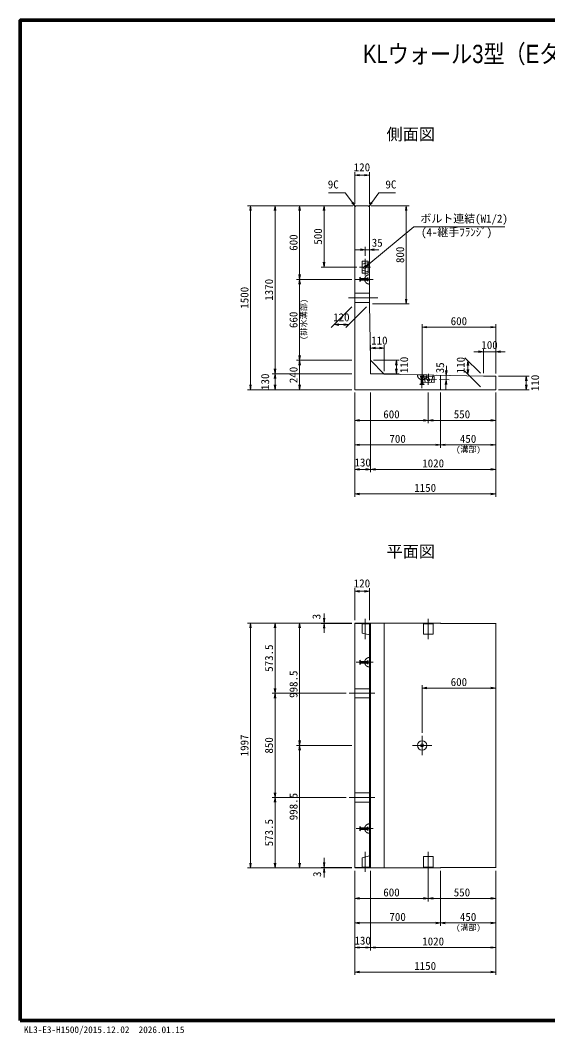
# Model space of a CAD drawing. Units: millimetres at full size, sheet at 1:30; some dimension numbers follow another scale. Extents: x 134809 to 146659, y -1498 to 6777.
# Drawn here: x 134809 to 139111, y -1498 to 6777 of the extents above; entities that cross this region are included whole.
import ezdxf
from ezdxf.enums import TextEntityAlignment as Align

# ---------------------------------------------------------------- set-up
doc = ezdxf.new("R2010")
doc.units = ezdxf.units.MM
doc.header["$LTSCALE"] = 30
doc.linetypes.add('CHAIN', pattern=[18.5, 12, -1.5, 3.5, -1.5])
doc.linetypes.add('DASHED', pattern=[7.5, 6, -1.5])
for name, color, linetype, lineweight in [('01図枠', 1, 'Continuous', 70), ('中心', 6, 'CHAIN', 9), ('外形線', 7, 'Continuous', 13), ('寸法', 2, 'Continuous', 9), ('細線', 4, 'Continuous', 9)]:
    doc.layers.add(name, color=color, linetype=linetype, lineweight=lineweight)
doc.layers.add('文字', color=7, linetype='Continuous')
doc.styles.add('ＭＳ ゴシック', font='')
doc.styles.add('ＭＳ Ｐゴシック', font='')
doc.styles.get('ＭＳ ゴシック').set_extended_font_data('MS Gothic')
doc.styles.get('ＭＳ Ｐゴシック').set_extended_font_data('MS PGothic')

# ---------------------------------------------------------------- blocks, each defined once
blk = doc.blocks.new('open_arrow')
at = {"color": 0, "linetype": 'Continuous', "lineweight": -2}
blk.add_lwpolyline([(7.5, 1.25), (0, 0), (7.5, -1.25)], dxfattribs=at)

msp = doc.modelspace()

# ---------------------------------------------------------------- linework, layer by layer
at = {"layer": '01図枠'}
msp.add_lwpolyline([(134808.55, -1383.36), (146658.55, -1383.36), (146658.55, 6776.64), (134808.55, 6776.64)], close=True, dxfattribs=at)
at = {"layer": '中心'}
for p, q in [((137621.8, 4694.7), (137621.8, 4831.7)), ((137576.8, 4763.2), (137666.8, 4763.2)), ((137686.8, 4663.2), (137547.8, 4663.2)), ((137724.14, 4513.2), (137486.8, 4513.2)), ((138087.45, 3914.07), (138084.43, 3775.1)), ((138135.82, 3802.99), (138137.78, 3892.97)), ((138205.28, 3846.49), (138068.32, 3849.47)), ((137621.8, 1729.1), (137621.8, 1894.1)), ((138136.8, 1729.1), (138136.8, 1894.1)), ((137686.8, 1540.1), (137547.8, 1540.1)), ((137491.8, 1286.6), (137701.8, 1286.6)), ((138086.8, 940.1), (138086.8, 783.1)), ((138165.3, 861.6), (138008.3, 861.6)), ((137491.8, 436.6), (137701.8, 436.6)), ((137686.8, 183.1), (137547.8, 183.1)), ((137621.8, -5.9), (137621.8, -170.9)), ((138136.8, -5.9), (138136.8, -170.9))]:
    msp.add_line(p, q, dxfattribs=at)
at = {"layer": '外形線'}
for p, q in [((137545.8, 5263.2), (137536.8, 5254.2)), ((137536.8, 5254.2), (137536.8, 3763.2)), ((137545.8, 5263.2), (137647.8, 5263.2)), ((137647.8, 5263.2), (137656.8, 5254.2)), ((137656.8, 5254.2), (137656.8, 4463.2)), ((137656.8, 4463.2), (137664.87, 4003.22)), ((137664.87, 4003.22), (137776.8, 3890.82)), ((137666.1, 3933.21), (137666.8, 3893.22)), ((137666.8, 3893.22), (137706.79, 3892.35)), ((137776.8, 3890.82), (138586.8, 3873.2)), ((138586.8, 3873.2), (138686.8, 3873.2)), ((138686.8, 3763.2), (138686.8, 3873.2)), ((137536.8, 3763.2), (138686.8, 3763.2)), ((137536.8, 1860.1), (138236.8, 1860.1)), ((137536.8, 1860.1), (137536.8, -136.9)), ((137656.8, 1860.1), (137656.8, -136.9)), ((138239.8, 1857.1), (138236.8, 1860.1)), ((138239.8, 1857.1), (138686.8, 1857.1)), ((138686.8, -136.9), (138686.8, 1860.1)), ((137536.8, -136.9), (138236.8, -136.9)), ((138236.8, -136.9), (138239.8, -133.9)), ((138239.8, -133.9), (138686.8, -133.9))]:
    msp.add_line(p, q, dxfattribs=at)
at = {"layer": '寸法'}
for p, q in [((137536.8, 5278.2), (137536.8, 5537.2)), ((137536.8, 5513.2), (137656.8, 5513.2)), ((137656.8, 5278.2), (137656.8, 5537.2)), ((137521.8, 5263.2), (136662.8, 5263.2)), ((136686.8, 3763.2), (136686.8, 5263.2)), ((137521.8, 5263.2), (136862.8, 5263.2)), ((136886.8, 3893.2), (136886.8, 5263.2)), ((137521.8, 5263.2), (137062.8, 5263.2)), ((137086.8, 4663.2), (137086.8, 5263.2)), ((137521.8, 5263.2), (137262.8, 5263.2)), ((137286.8, 5263.2), (137286.8, 4763.2)), ((137671.8, 5263.2), (137980.8, 5263.2)), ((137956.8, 4463.2), (137956.8, 5263.2)), ((137734.8, 4905.08), (137543.8, 4905.08)), ((137621.8, 4855.7), (137621.8, 4929.08)), ((137656.8, 4787.2), (137656.8, 4929.08)), ((137552.8, 4763.2), (137262.8, 4763.2)), ((137512.8, 4663.2), (137062.8, 4663.2)), ((137512.8, 4663.2), (137062.8, 4663.2)), ((137086.8, 4003.22), (137086.8, 4663.2)), ((137512.8, 4439.2), (137343.92, 4270.33)), ((137632.8, 4439.2), (137463.92, 4270.33)), ((137680.8, 4463.2), (137980.8, 4463.2)), ((137487.92, 4294.33), (137367.92, 4294.33)), ((138086.8, 3908.08), (138086.8, 4297.15)), ((138686.8, 4273.15), (138086.8, 4273.15)), ((138686.8, 3895.03), (138686.8, 4297.15)), ((137666.8, 3917.22), (137666.8, 4127.2)), ((137776.8, 4103.2), (137666.8, 4103.2)), ((137776.8, 3914.82), (137776.8, 4127.2)), ((138764.8, 4073.15), (138508.8, 4073.15)), ((138586.8, 3897.2), (138586.8, 4097.15)), ((138686.8, 3895.03), (138686.8, 4097.15)), ((137512.8, 4003.22), (137062.8, 4003.22)), ((137512.8, 4003.22), (137062.8, 4003.22)), ((137086.8, 3763.2), (137086.8, 4003.22)), ((137688.87, 4003.22), (137900.78, 4003.22)), ((137876.78, 4003.22), (137876.78, 3893.22)), ((138562.8, 3897.2), (138436.24, 4023.76)), ((138460.24, 3889.76), (138460.24, 3999.76)), ((137512.8, 3893.2), (136862.8, 3893.2)), ((137512.8, 3893.2), (136862.8, 3893.2)), ((136886.8, 3763.2), (136886.8, 3893.2)), ((137690.8, 3893.22), (137900.78, 3893.22)), ((138285.35, 3957.78), (138281.2, 3766.82)), ((138562.8, 3787.2), (138436.24, 3913.76)), ((138201.55, 3881.58), (138307.65, 3879.27)), ((138229.28, 3845.97), (138306.89, 3844.28)), ((138710.8, 3873.2), (138960.8, 3873.2)), ((138936.8, 3763.2), (138936.8, 3873.2)), ((137512.8, 3763.2), (136662.8, 3763.2)), ((137512.8, 3763.2), (136862.8, 3763.2)), ((137512.8, 3763.2), (137062.8, 3763.2)), ((137536.8, 3739.2), (137536.8, 2889.2)), ((137536.8, 3739.2), (137536.8, 3089.2)), ((137536.8, 3739.2), (137536.8, 3289.2)), ((137536.8, 3739.2), (137536.8, 3489.2)), ((137666.8, 3739.2), (137666.8, 3089.2)), ((137666.8, 3739.2), (137666.8, 3089.2)), ((138136.8, 3739.2), (138136.8, 3489.2)), ((138136.8, 3739.2), (138136.8, 3489.2)), ((138236.8, 3739.2), (138236.8, 3289.2)), ((138236.8, 3739.2), (138236.8, 3289.2)), ((138686.8, 3739.2), (138686.8, 2889.2)), ((138686.8, 3739.2), (138686.8, 3089.2)), ((138686.8, 3739.2), (138686.8, 3289.2)), ((138686.8, 3739.2), (138686.8, 3489.2)), ((138710.8, 3763.2), (138960.8, 3763.2)), ((137536.8, 3513.2), (138136.8, 3513.2)), ((138686.8, 3513.2), (138136.8, 3513.2)), ((137536.8, 3313.2), (138236.8, 3313.2)), ((138236.8, 3313.2), (138686.8, 3313.2)), ((137536.8, 3113.2), (137666.8, 3113.2)), ((137666.8, 3113.2), (138686.8, 3113.2)), ((137536.8, 2913.2), (138686.8, 2913.2)), ((137536.8, 1884.1), (137536.8, 2143.1)), ((137536.8, 2119.1), (137656.8, 2119.1)), ((137656.8, 1884.1), (137656.8, 2143.1)), ((137287.44, 1938.1), (137287.44, 1779.1)), ((137512.8, 1860.1), (136662.8, 1860.1)), ((136686.8, 1860.1), (136686.8, -136.9)), ((137512.8, 1860.1), (136862.8, 1860.1)), ((136886.8, 1860.1), (136886.8, 1286.6)), ((137512.8, 1860.1), (137062.8, 1860.1)), ((137086.8, 1860.1), (137086.8, 861.6)), ((137512.8, 1860.1), (137263.44, 1860.1)), ((137512.8, 1857.1), (137263.44, 1857.1)), ((138086.8, 964.1), (138086.8, 1353.18)), ((138686.8, 1329.18), (138086.8, 1329.18)), ((138686.8, 951.05), (138686.8, 1353.18)), ((137467.8, 1286.6), (136862.8, 1286.6)), ((137467.8, 1286.6), (136862.8, 1286.6)), ((136886.8, 1286.6), (136886.8, 436.6)), ((137513.8, 861.6), (137062.8, 861.6)), ((137513.8, 861.6), (137062.8, 861.6)), ((137086.8, 861.6), (137086.8, -136.9)), ((137467.8, 436.6), (136862.8, 436.6)), ((137467.8, 436.6), (136862.8, 436.6)), ((136886.8, 436.6), (136886.8, -136.9)), ((137287.44, -214.9), (137287.44, -55.9)), ((137512.8, -136.9), (136662.8, -136.9)), ((137512.8, -136.9), (136862.8, -136.9)), ((137512.8, -136.9), (137062.8, -136.9)), ((137512.8, -133.9), (137263.44, -133.9)), ((137512.8, -136.9), (137263.44, -136.9)), ((137536.8, -160.9), (137536.8, -1010.9)), ((137536.8, -160.9), (137536.8, -810.9)), ((137536.8, -160.9), (137536.8, -610.9)), ((137536.8, -160.9), (137536.8, -410.9)), ((137666.8, -160.9), (137666.8, -810.9)), ((137666.8, -160.9), (137666.8, -810.9)), ((138136.8, -160.9), (138136.8, -410.9)), ((138136.8, -160.9), (138136.8, -410.9)), ((138236.8, -160.9), (138236.8, -610.9)), ((138236.8, -160.9), (138236.8, -610.9)), ((138686.8, -160.9), (138686.8, -1010.9)), ((138686.8, -160.9), (138686.8, -810.9)), ((138686.8, -160.9), (138686.8, -610.9)), ((138686.8, -160.9), (138686.8, -410.9)), ((137536.8, -386.9), (138136.8, -386.9)), ((138686.8, -386.9), (138136.8, -386.9)), ((137536.8, -586.9), (138236.8, -586.9)), ((138236.8, -586.9), (138686.8, -586.9)), ((137536.8, -786.9), (137666.8, -786.9)), ((137666.8, -786.9), (138686.8, -786.9)), ((137536.8, -986.9), (138686.8, -986.9))]:
    msp.add_line(p, q, dxfattribs=at)
at = {"layer": '寸法', "color": 3, "linetype": 'DASHED'}
for p, q in [((137577.8, 4645.7), (137577.8, 4680.7)), ((137577.8, 4680.7), (137585.46, 4670.2)), ((137585.46, 4656.2), (137577.8, 4645.7)), ((137637.46, 4670.2), (137585.46, 4670.2)), ((137585.46, 4670.2), (137585.46, 4656.2)), ((137637.46, 4656.2), (137585.46, 4656.2)), ((137637.46, 4650.7), (137637.46, 4675.7)), ((137637.46, 4675.7), (137645.8, 4675.7)), ((137645.8, 4650.7), (137637.46, 4650.7)), ((137645.8, 4675.7), (137645.8, 4650.7)), ((137656.8, 4701.7), (137656.8, 4624.7)), ((138048.31, 3884.92), (138125.29, 3883.24)), ((138067.58, 3805.48), (138078.25, 3812.91)), ((138073.88, 3865.02), (138074.06, 3873.35)), ((138098.88, 3864.47), (138073.88, 3865.02)), ((138074.06, 3873.35), (138099.06, 3872.81)), ((138079.38, 3864.9), (138078.25, 3812.91)), ((138078.25, 3812.91), (138092.25, 3812.61)), ((138093.38, 3864.59), (138092.25, 3812.61)), ((138092.25, 3812.61), (138102.58, 3804.72)), ((138099.06, 3872.81), (138098.88, 3864.47)), ((138102.58, 3804.72), (138067.58, 3805.48)), ((137656.8, 1578.6), (137656.8, 1501.6)), ((137577.8, 1522.6), (137577.8, 1557.6)), ((137577.8, 1557.6), (137585.46, 1547.1)), ((137585.46, 1533.1), (137577.8, 1522.6)), ((137637.46, 1547.1), (137585.46, 1547.1)), ((137585.46, 1547.1), (137585.46, 1533.1)), ((137637.46, 1533.1), (137585.46, 1533.1)), ((137637.46, 1527.6), (137637.46, 1552.6)), ((137637.46, 1552.6), (137645.8, 1552.6)), ((137645.8, 1527.6), (137637.46, 1527.6)), ((137645.8, 1552.6), (137645.8, 1527.6)), ((137585.46, 190.1), (137577.8, 200.6)), ((137577.8, 200.6), (137577.8, 165.6)), ((137577.8, 165.6), (137585.46, 176.1)), ((137637.46, 190.1), (137585.46, 190.1)), ((137585.46, 176.1), (137585.46, 190.1)), ((137637.46, 176.1), (137585.46, 176.1)), ((137645.8, 195.6), (137637.46, 195.6)), ((137637.46, 195.6), (137637.46, 170.6)), ((137637.46, 170.6), (137645.8, 170.6)), ((137645.8, 170.6), (137645.8, 195.6)), ((137656.8, 144.6), (137656.8, 221.6))]:
    msp.add_line(p, q, dxfattribs=at)
at = {"layer": '寸法'}
for points in [[(137541.26, 5258.66), (137518.33, 5290.21), (137460.27, 5370.13), (137323.96, 5370.13)], [(137652.34, 5258.66), (137675.27, 5290.21), (137733.33, 5370.13), (137869.64, 5370.13)], [(137621.8, 4763.2), (137651.84, 4788.07), (138018.5, 5091.57), (138761.45, 5091.57)]]:
    msp.add_lwpolyline(points, dxfattribs=at)
at = {"layer": '寸法', "color": 3}
for radius in [38.5, 12.5]:
    msp.add_circle((138086.8, 861.6), radius, dxfattribs=at)
at = {"layer": '寸法', "color": 3, "linetype": 'DASHED'}
for centre, start, end in [((137656.8, 4663.2), 90, 270), ((138086.8, 3884.08), 178.75375, 358.75375), ((137656.8, 1540.1), 90, 270), ((137656.8, 183.1), 90, 270)]:
    msp.add_arc(centre, 38.5, start, end, dxfattribs=at)
at = {"layer": '細線'}
for p, q in [((137596.8, 4714.7), (137596.8, 4811.7)), ((137596.8, 4811.7), (137646.8, 4811.7)), ((137646.8, 4714.7), (137646.8, 4811.7)), ((137621.8, 4774.52), (137610.49, 4763.2)), ((137633.11, 4763.2), (137621.8, 4751.89)), ((137536.8, 4663.2), (137656.8, 4663.2)), ((137596.8, 4714.7), (137646.8, 4714.7)), ((138087.77, 3824.04), (138088.85, 3874.03)), ((138184.74, 3821.93), (138087.77, 3824.04)), ((138185.83, 3871.92), (138088.85, 3874.03)), ((138125.49, 3848.23), (138136.55, 3836.67)), ((138137.05, 3859.29), (138148.11, 3847.74)), ((138184.74, 3821.93), (138185.83, 3871.92)), ((138236.8, 3763.2), (138236.8, 3880.82)), ((137666.8, 1860.1), (137666.8, -136.9)), ((137776.8, 1860.1), (137776.8, -136.9)), ((138176.8, 1854.1), (138096.8, 1854.1)), ((138096.8, 1769.1), (138096.8, 1854.1)), ((138176.8, 1769.1), (138176.8, 1854.1)), ((138176.8, 1769.1), (138096.8, 1769.1)), ((138176.8, -45.9), (138096.8, -45.9)), ((138096.8, -45.9), (138096.8, -130.9)), ((138176.8, -45.9), (138176.8, -130.9)), ((138176.8, -130.9), (138096.8, -130.9))]:
    msp.add_line(p, q, dxfattribs=at)
at = {"layer": '細線', "linetype": 'DASHED'}
for p, q in [((137656.8, 4803.2), (137596.8, 4788.2)), ((137656.8, 4723.2), (137656.8, 4803.2)), ((137596.8, 4738.2), (137656.8, 4723.2)), ((137656.8, 4550.7), (137536.8, 4550.7)), ((137656.8, 4475.7), (137536.8, 4475.7)), ((138097.57, 3883.84), (138111.26, 3823.53)), ((138177.55, 3882.1), (138097.57, 3883.84)), ((138161.25, 3822.44), (138177.55, 3882.1)), ((137536.8, 1857.1), (137656.8, 1857.1)), ((137596.8, 1854.1), (137596.8, 1778.1)), ((137596.8, 1854.1), (137656.8, 1854.1)), ((137656.8, 1854.1), (137656.8, 1763.1)), ((137596.8, 1778.1), (137656.8, 1763.1)), ((137596.8, -54.9), (137656.8, -39.9)), ((137596.8, -130.9), (137596.8, -54.9)), ((137656.8, -130.9), (137656.8, -39.9)), ((137536.8, -133.9), (137656.8, -133.9)), ((137596.8, -130.9), (137656.8, -130.9))]:
    msp.add_line(p, q, dxfattribs=at)
for points in [[(137536.8, 1249.1), (137656.8, 1249.1), (137656.8, 1324.1), (137536.8, 1324.1)], [(137536.8, 474.1), (137656.8, 474.1), (137656.8, 399.1), (137536.8, 399.1)]]:
    msp.add_lwpolyline(points, close=True, dxfattribs=at)
at = {"layer": '細線'}
for centre, start, end in [((137616.14, 4757.54), 135, 315), ((137627.46, 4768.86), 315, 135), ((138131.27, 3853.76), 43.75375, 223.75375), ((138142.33, 3842.2), 223.75375, 43.75375)]:
    msp.add_arc(centre, 8, start, end, dxfattribs=at)

# ---------------------------------------------------------------- block references
at = {"layer": '寸法', "xscale": 5.2, "yscale": 5.2}
for p in [(137536.8, 5513.2), (137656.8, 4905.08), (137367.92, 4294.33), (138086.8, 4273.15), (137666.8, 4103.2), (138686.8, 4073.15), (137536.8, 3513.2), (138136.8, 3513.2), (137536.8, 3313.2), (138236.8, 3313.2), (137536.8, 3113.2), (137666.8, 3113.2), (137536.8, 2913.2), (137536.8, 2119.1), (138086.8, 1329.18), (137536.8, -386.9), (138136.8, -386.9), (137536.8, -586.9), (138236.8, -586.9), (137536.8, -786.9), (137666.8, -786.9), (137536.8, -986.9)]:
    msp.add_blockref('open_arrow', p, dxfattribs=at)
for p, rotation in [((137656.8, 5513.2), 180), ((136686.8, 5263.2), 270), ((136886.8, 5263.2), 270), ((137086.8, 5263.2), 270), ((137286.8, 5263.2), 270), ((137541.26, 5258.66), 126), ((137652.34, 5258.66), 54), ((137956.8, 5263.2), 270), ((137621.8, 4905.08), 180), ((137286.8, 4763.2), 90), ((137621.8, 4763.2), 39.6), ((137086.8, 4663.2), 90), ((137086.8, 4663.2), 270), ((137956.8, 4463.2), 90), ((137487.92, 4294.33), 180), ((138686.8, 4273.15), 180), ((137776.8, 4103.2), 180), ((138586.8, 4073.15), 180), ((137086.8, 4003.22), 90), ((137086.8, 4003.22), 270), ((137876.78, 4003.22), 270), ((138460.24, 3999.76), 270), ((136886.8, 3893.2), 90), ((136886.8, 3893.2), 270), ((137876.78, 3893.22), 90), ((138283.65, 3879.8), 88.8), ((138460.24, 3889.76), 90), ((138282.89, 3844.8), 268.8), ((138936.8, 3873.2), 270), ((136686.8, 3763.2), 90), ((136886.8, 3763.2), 90), ((137086.8, 3763.2), 90), ((138936.8, 3763.2), 90), ((138136.8, 3513.2), 180), ((138686.8, 3513.2), 180), ((138236.8, 3313.2), 180), ((138686.8, 3313.2), 180), ((137666.8, 3113.2), 180), ((138686.8, 3113.2), 180), ((138686.8, 2913.2), 180), ((137656.8, 2119.1), 180), ((136686.8, 1860.1), 270), ((136886.8, 1860.1), 270), ((137086.8, 1860.1), 270), ((137287.44, 1860.1), 90), ((137287.44, 1857.1), 270), ((136886.8, 1286.6), 90), ((138686.8, 1329.18), 180), ((136886.8, 1286.6), 270), ((137086.8, 861.6), 90), ((137086.8, 861.6), 270), ((136886.8, 436.6), 90), ((136886.8, 436.6), 270), ((136686.8, -136.9), 90), ((136886.8, -136.9), 90), ((137086.8, -136.9), 90), ((137287.44, -133.9), 90), ((137287.44, -136.9), 270), ((138136.8, -386.9), 180), ((138686.8, -386.9), 180), ((138236.8, -586.9), 180), ((138686.8, -586.9), 180), ((137666.8, -786.9), 180), ((138686.8, -786.9), 180), ((138686.8, -986.9), 180)]:
    msp.add_blockref('open_arrow', p, dxfattribs=dict(at, rotation=rotation))

# ---------------------------------------------------------------- texts
at = {"layer": '寸法', "style": 'ＭＳ ゴシック'}
for s, p in [('120', (137595.92, 5577.85)), ('35', (137720.47, 4962.45)), ('120', (137427.92, 4353.81)), ('600', (138386.8, 4322.65)), ('110', (137737.67, 4164.39)), ('100', (138636.8, 4127.77)), ('600', (137836.8, 3562.7)), ('550', (138411.8, 3562.7)), ('700', (137886.8, 3362.7)), ('450', (138461.8, 3362.7)), ('130', (137601.8, 3169.62)), ('1020', (138176.8, 3162.7)), ('1150', (138111.8, 2962.7)), ('120', (137595.92, 2183.75)), ('600', (138386.8, 1378.68)), ('600', (137836.8, -337.4)), ('550', (138411.8, -337.4)), ('700', (137886.8, -537.4)), ('450', (138461.8, -537.4)), ('130', (137601.8, -730.47)), ('1020', (138176.8, -737.4)), ('1150', (138111.8, -937.4))]:
    msp.add_text(s, height=65.51, dxfattribs=at).set_placement(p, align=Align.MIDDLE_CENTER)
msp.add_text('9C', height=65.51, dxfattribs=at).set_placement((137406.27, 5385.13), align=Align.BOTTOM_RIGHT)
for s, p in [('9C', (137787.33, 5385.13)), ('ボルト連結(W1/2)', (138072.5, 5106.57))]:
    msp.add_text(s, height=65.51, dxfattribs=at).set_placement(p, align=Align.BOTTOM_LEFT)
for s, rotation, p in [('500', 90, (137237.3, 5013.2)), ('600', 90, (137037.3, 4963.2)), ('800', 90, (137907.3, 4863.2)), ('1370', 90, (136837.3, 4578.2)), ('1500', 90, (136637.3, 4513.2)), ('660', 90, (137037.3, 4333.21)), ('110', 90, (137939.81, 3965.17)), ('35', 88.754, (138233.15, 3941.79)), ('110', 90, (138401, 3963.81)), ('130', 90, (136805.8, 3828.2)), ('240', 90, (137037.3, 3883.21)), ('110', 90, (139008.46, 3818.2)), ('3', 90, (137224.62, 1912.55)), ('573.5', 90, (136837.3, 1573.35)), ('998.5', 90, (137037.3, 1360.85)), ('1997', 90, (136637.3, 861.6)), ('850', 90, (136837.3, 861.6)), ('998.5', 90, (137037.3, 362.35)), ('573.5', 90, (136837.3, 149.85)), ('3', 90, (137229.9, -189.34))]:
    msp.add_text(s, height=65.51, rotation=rotation, dxfattribs=at).set_placement(p, align=Align.MIDDLE_CENTER)
at = {"layer": '寸法', "color": 3, "style": 'ＭＳ ゴシック'}
msp.add_text('(4-継手ﾌﾗﾝｼﾞ)', height=65.51, dxfattribs=at).set_placement((138077.89, 5080.38), align=Align.TOP_LEFT)
msp.add_text('(排水溝部)', height=47.47, rotation=90, dxfattribs=at).set_placement((137158.42, 4169.99), align=Align.BOTTOM_LEFT)
for p in [(138364.17, 3238.62), (138364.17, -661.48)]:
    msp.add_text('(溝部)', height=47.47, dxfattribs=at).set_placement(p, align=Align.BOTTOM_LEFT)
at = {"layer": '文字', "style": 'ＭＳ Ｐゴシック', "width": 0.85}
msp.add_text(' KLウォール3型（Eタイプ）標準部構造図\u3000\u3000\u3000\u3000\u3000\u3000\u3000\u3000\u3000\u3000\u3000\u3000\u3000\u3000 \u3000\u3000\u3000\u3000', height=148.5, dxfattribs=at).set_placement((140733.55, 6383.47), align=Align.BOTTOM_CENTER)
at = {"layer": '文字', "style": 'ＭＳ Ｐゴシック'}
for s, p in [(' 側面図 ', (137993.91, 5769.94)), (' 平面図 ', (137993.91, 2366.84))]:
    msp.add_text(s, height=96.5, dxfattribs=at).set_placement(p, align=Align.BOTTOM_CENTER)
at = {"layer": '文字', "style": 'ＭＳ ゴシック'}
msp.add_text('KL3-E3-H1500/2015.12.02  2026.01.15', height=54.99, dxfattribs=at).set_placement((134838.7, -1501.45), align=Align.BOTTOM_LEFT)

doc.saveas('drawing.dxf')
